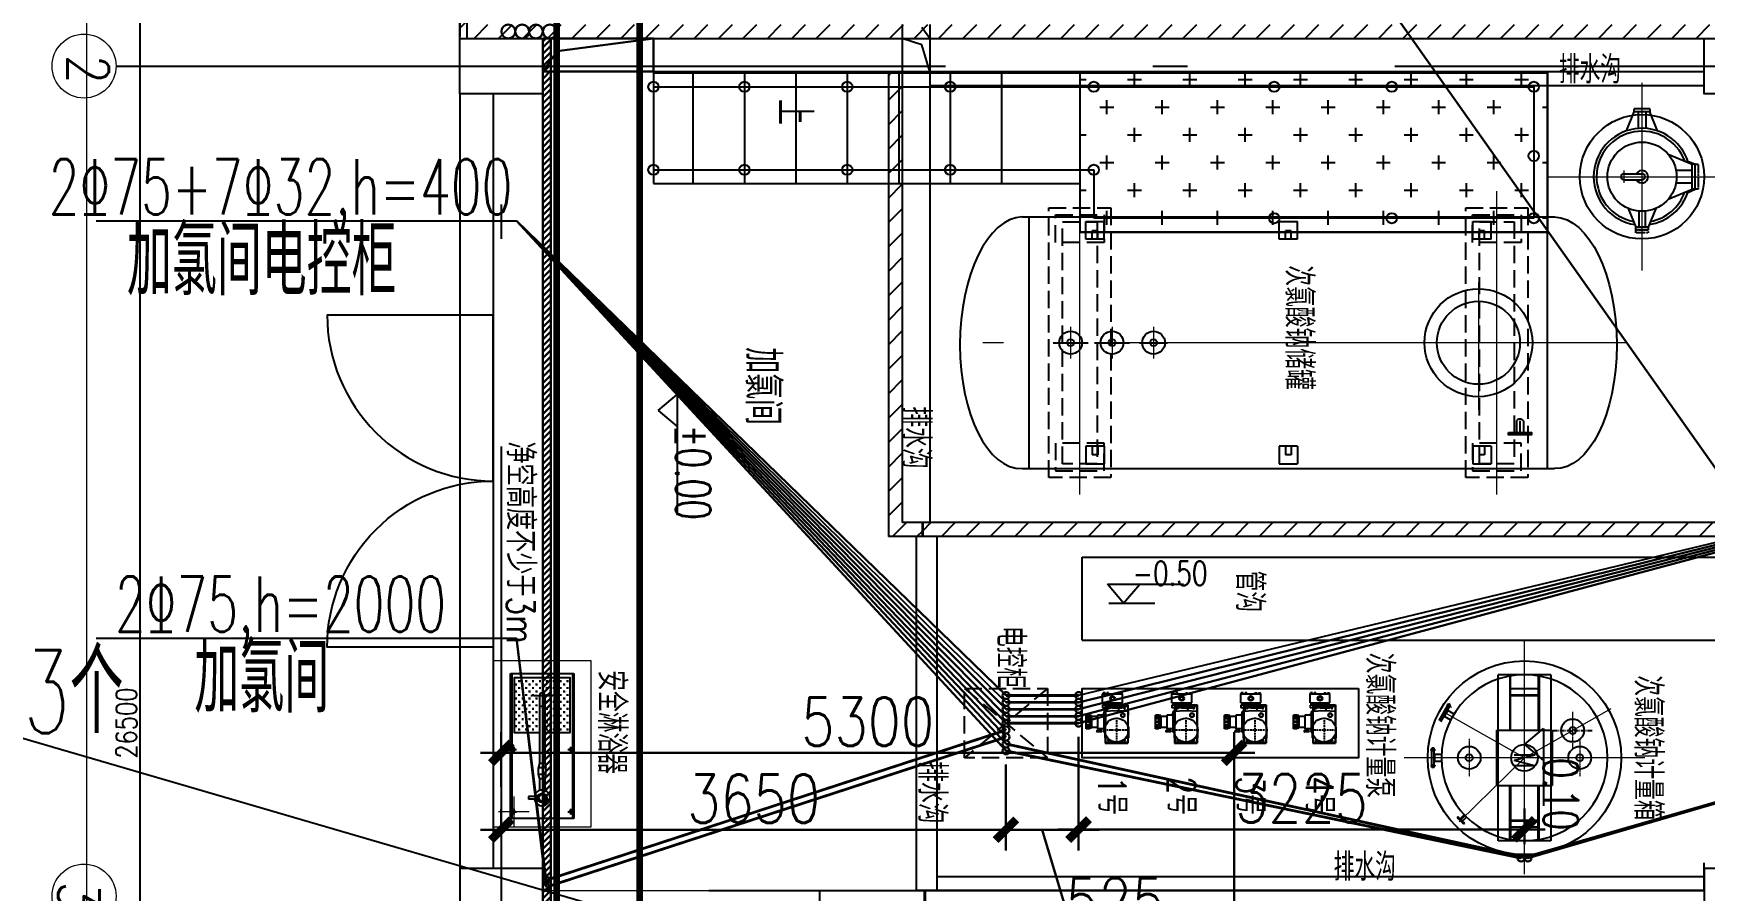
# Model space of a CAD drawing. Header units: millimetres. Extents: x -437359 to 106527, y -82378 to 117612.
# Drawn here: x -425885 to -413798, y 51649 to 57844 of the extents above; entities that cross this region are included whole.
import ezdxf
from ezdxf.enums import TextEntityAlignment as Align

# ---------------------------------------------------------------- set-up
doc = ezdxf.new("R2010")
doc.units = ezdxf.units.MM
for name, pattern in [('ACAD_ISO04W100', [30, 24, -3, 0, -3]), ('ACAD_ISO10W100', [18.5, 12, -3, 0.5, -3]), ('BORDER', [1.75, 0.5, -0.25, 0.5, -0.25, 0, -0.25]), ('CENTER', [50.8, 31.75, -6.35, 6.35, -6.35]), ('DASH', [0.35, 0.25, -0.1]), ('DASHEDX2', [38.1, 25.4, -12.7])]:
    doc.linetypes.add(name, pattern=pattern)
doc.layers.get('0').update_dxf_attribs({"color": 8})
doc.layers.get('Defpoints').update_dxf_attribs({"color": 8})
for name, color, linetype in [('01', 8, 'Continuous'), ('AXIS', 8, 'CENTER'), ('DIM-1', 8, 'Continuous'), ('DIM_SYMB', 8, 'Continuous'), ('EQUIPMENT', 8, 'Continuous'), ('NEW', 8, 'Continuous'), ('Z-编号', 8, 'Continuous'), ('ZXX', 8, 'CENTER'), ('图层1', 8, 'Continuous'), ('图层2', 8, 'ACAD_ISO10W100'), ('栏杆平台', 8, 'Continuous'), ('桥架标注', 8, 'Continuous'), ('生活水', 8, 'BORDER'), ('设备', 8, 'Continuous')]:
    doc.layers.add(name, color=color, linetype=linetype)
for name, color, linetype, lineweight in [('road_mr', 8, 'Continuous', 0), ('中心线', 8, 'ACAD_ISO10W100', 5), ('电缆通道', 8, 'Continuous', 30)]:
    doc.layers.add(name, color=color, linetype=linetype, lineweight=lineweight)
doc.styles.add('geditxt1', font='geditxt.shx', dxfattribs={"width": 0.65, "bigfont": 'hzfs_1.shx'})
doc.styles.add('HZ', font='geditxt.shx', dxfattribs={"width": 0.8, "bigfont": 'hzfs_1.shx'})
doc.styles.add('ROMANT', font='geditxt.shx', dxfattribs={"width": 0.75, "height": 300, "bigfont": 'hzfs_1.shx'})
doc.styles.get("Standard").update_dxf_attribs({"font": 'geditxt.shx', "bigfont": 'hzfs_1.shx'})
doc.styles.add('STYLE1', font='geditxt.shx', dxfattribs={"width": 0.7, "bigfont": 'hzfs_1.shx'})
doc.dimstyles.new('DIM50', dxfattribs={"dimscale": 50, "dimtxt": 3, "dimasz": 1.5, "dimexe": 1, "dimexo": 1, "dimgap": 0.5, "dimtad": 1, "dimdec": 0, "dimzin": 12, "dimdsep": 46, "dimtxsty": 'HZ', "dimblk": 'ARCHTICK', "dimcen": 0, "dimdle": 1, "dimclrd": 256, "dimclre": 256, "dimclrt": 256, "dimadec": 0, "dimazin": 0, "dimtfac": 0.875, "dimtdec": 0, "dimtix": 1, "dimtmove": 2, "dimatfit": 3, "dimfxl": 0, "dimtolj": 1, "dimtzin": 12, "dimarcsym": 0})
doc.dimstyles.new('yk1.50', dxfattribs={"dimtxt": 350, "dimasz": 150, "dimexe": 150, "dimexo": 100, "dimgap": 50, "dimtad": 1, "dimdec": 0, "dimdsep": 46, "dimtxsty": 'HZ', "dimblk": 'ARCHTICK', "dimcen": 2.5, "dimdle": 150, "dimclrd": 256, "dimclre": 256, "dimclrt": 256, "dimadec": 0, "dimazin": 0, "dimtfac": 1, "dimtdec": 0, "dimtmove": 1, "dimatfit": 3, "dimfxl": 0, "dimlwd": -1, "dimlwe": -1, "dimarcsym": 0})
pattern_1 = [(45, (-558971.28, 571810.9), (-88.388348, 88.388348), [])]

# ---------------------------------------------------------------- blocks, each defined once
blk = doc.blocks.new('A$C4C8700A3')
at = {"color": 2, "linetype": 'Continuous'}
for p, q in [((-163, 190), (-91, 364)), ((-113, 331), (-91, 384)), ((91, 385), (-91, 385)), ((-91, 385), (-91, 364)), ((91, 364), (-91, 364)), ((-46, 364), (-46, 245)), ((46, 364), (46, 245)), ((91, 385), (91, 364)), ((113, 331), (91, 384)), ((163, 190), (91, 364)), ((-490, 56), (-490, -56)), ((-490, 56), (-469, 56)), ((-331, 113), (-469, 56)), ((-469, 56), (-469, -56)), ((-469, 28), (-349, 28)), ((-22, -129), (-22, 0)), ((22, -129), (22, 0)), ((229, 100), (364, 45)), ((249, 22), (364, 22)), ((364, 45), (364, -45)), ((364, 45), (385, 45)), ((385, 45), (385, -45)), ((-469, -56), (-490, -56)), ((-469, -28), (-349, -28)), ((-331, -113), (-469, -56)), ((229, -100), (364, -45)), ((249, -22), (364, -22)), ((385, -45), (364, -45))]:
    blk.add_line(p, q, dxfattribs=at)
blk.add_circle((0, 0), 250, dxfattribs=at)
for centre, radius, start, end in [((0, 0), 350, 107.1435, 351.4269), ((0, 0), 329, 110.2309, 349.2071), ((0, 0), 350, 8.5731, 72.8565), ((0, 0), 329, 10.7929, 69.7691), ((0, 0), 44.8, 300, 240), ((0, 0), 22.4, 0, 180), ((0, -129), 22.4, 180, 0)]:
    blk.add_arc(centre, radius, start, end, dxfattribs=at)
at = {"layer": '中心线', "linetype": 'CENTER', "lineweight": 9, "ltscale": 200}
blk.add_line((45, -129), (-45, -129), dxfattribs=at)
at = {"layer": '生活水'}
for points in [[(91, 406), (91, 385), (-91, 385), (-91, 406)], [(385, 45), (406, 45), (406, -45), (385, -45)]]:
    blk.add_lwpolyline(points, close=True, dxfattribs=at)
blk = doc.blocks.new('A$C74BD5D1D')
at = {"ltscale": 10}
for centre, radius in [((-197, 348), 82.5), ((-197, 348), 25), ((0, 400), 82.5), ((0, 400), 25), ((0, -400), 82.5), ((0, -400), 25)]:
    blk.add_circle(centre, radius, dxfattribs=at)
at = {"layer": 'DIM-1', "color": 1, "linetype": 'CENTER'}
blk.add_line((-197, 207), (-197, 489), dxfattribs=at)
at = {"layer": '中心线', "linetype": 'CENTER', "lineweight": 9, "ltscale": 100}
for q in [(-356, 628), (-332, -587), (464, -472)]:
    blk.add_line((0, 0), q, dxfattribs=at)
at = {"layer": '中心线', "color": 1, "linetype": 'ACAD_ISO04W100', "ltscale": 0.5}
for p, q in [((-136, 400), (136, 400)), ((-333, 348), (-61, 348)), ((541, 0), (259, 0)), ((-136, -400), (136, -400)), ((439, -487), (426, -473)), ((480, -446), (466, -432)), ((-386, -563), (-366, -529)), ((-58, -681), (-58, -642)), ((57, -679), (57, -640))]:
    blk.add_line(p, q, dxfattribs=at)
at = {"layer": '设备', "color": 5}
for p, q in [((-600, 190), (600, 190)), ((-600, 190), (-600, -190)), ((-200, 200), (200, 200)), ((-200, -200), (-200, 200)), ((200, -200), (200, 200)), ((600, 190), (600, -190)), ((-600, 106), (-200, 106)), ((-600, 100), (-200, 100)), ((-500, -100), (-500, 100)), ((-456, -100), (-456, 100)), ((-450, -100), (-450, 100)), ((600, 106), (200, 106)), ((600, 100), (200, 100)), ((450, -100), (450, 100)), ((456, -100), (456, 100)), ((500, -100), (500, 100)), ((-200, -100), (-600, -100)), ((-600, -106), (-200, -106)), ((-450, -100), (-456, -100)), ((200, -100), (600, -100)), ((600, -106), (200, -106)), ((450, -100), (456, -100)), ((600, -190), (-600, -190)), ((200, -200), (-200, -200))]:
    blk.add_line(p, q, dxfattribs=at)
at = {"layer": '设备'}
for p, q in [((442, -466), (412, -436)), ((475, -433), (426, -482)), ((426, -482), (431, -488)), ((434, -485), (428, -480)), ((459, -449), (430, -419)), ((481, -438), (431, -488)), ((438, -482), (432, -476)), ((474, -445), (469, -439)), ((478, -441), (473, -435)), ((475, -433), (481, -438)), ((-383, -534), (-391, -548)), ((-270, -618), (-391, -548)), ((-385, -551), (-377, -537)), ((-262, -604), (-383, -534)), ((-376, -557), (-368, -543)), ((-344, -556), (-317, -510)), ((-301, -581), (-274, -535)), ((-286, -609), (-278, -595)), ((-25, -654), (-25, -600)), ((25, -654), (25, -600)), ((-70, -654), (-70, -670)), ((70, -654), (-70, -654)), ((70, -670), (-70, -670)), ((-63, -670), (-63, -654)), ((-52, -670), (-52, -654)), ((52, -670), (52, -654)), ((63, -670), (63, -654)), ((70, -654), (70, -670))]:
    blk.add_line(p, q, dxfattribs=at)
at = {"layer": '设备', "color": 7, "linetype": 'DASHEDX2', "ltscale": 0.25}
for p, q in [((440, -465), (458, -447)), ((-342, -553), (-299, -578)), ((-25, -650), (25, -650))]:
    blk.add_line(p, q, dxfattribs=at)
at = {"layer": '设备'}
blk.add_circle((0, 0), 96.3, dxfattribs=at)
at = {"layer": '设备', "ltscale": 0.5}
for start, end in [(0, 180), (180, 0)]:
    blk.add_arc((0, 0), 600, start, end, dxfattribs=at)
at = {"layer": '设备', "width": 0.75}
blk.add_text('M', height=150, dxfattribs=at).set_placement((-39, -75))
blk = doc.blocks.new('A$C503B69DA')
for p, q in [((-269, 26), (-269, 40)), ((-262, 40), (-269, 40)), ((-262, 36), (-269, 36)), ((-262, 30), (-269, 30)), ((-262, 26), (-269, 26)), ((-262, 13), (-269, 13)), ((-269, 0), (-269, 13)), ((-262, 9), (-269, 9)), ((-262, 3), (-269, 3)), ((-262, -101), (-262, 43)), ((-196, 43), (-262, 43)), ((-196, -101), (-196, 43)), ((-196, 36), (-182, 36)), ((-196, 28), (-182, 28)), ((-196, 23), (-182, 23)), ((-196, 9), (-182, 9)), ((-196, 4), (-182, 4)), ((-179, 43), (-179, -101)), ((-179, 43), (-162, 43)), ((-174, -75), (-174, 75)), ((-169, 80), (-33, 80)), ((-166, 57), (-150, 57)), ((-158, -29), (-162, 43)), ((-158, 80), (-33, 80)), ((-158, 49), (-158, 65)), ((-135, 85), (-140, 0)), ((-140, 0), (-135, -89)), ((-108, 85), (-135, 85)), ((16, 85), (55, 85)), ((33, 80), (82, 80)), ((33, 80), (71, 80)), ((55, 67), (55, 85)), ((79, 57), (63, 57)), ((71, 49), (71, 65)), ((87, -75), (87, 75)), ((-262, 0), (-269, 0)), ((-269, -58), (-269, -71)), ((-262, -58), (-269, -58)), ((-262, -61), (-269, -61)), ((-262, -67), (-269, -67)), ((-262, -71), (-269, -71)), ((-262, -84), (-269, -84)), ((-269, -84), (-269, -98)), ((-262, -88), (-269, -88)), ((-262, -94), (-269, -94)), ((-262, -98), (-269, -98)), ((-196, -101), (-262, -101)), ((-196, -62), (-182, -62)), ((-196, -67), (-182, -67)), ((-196, -81), (-182, -81)), ((-196, -86), (-179, -86)), ((-196, -94), (-179, -94)), ((-179, -101), (-162, -101)), ((-169, -80), (-33, -80)), ((-158, -29), (-162, -101)), ((16, -87), (-135, -87)), ((14, -91), (-133, -91)), ((-119, -95), (-119, -91)), ((-104, -95), (-119, -95)), ((-115, -95), (-115, -91)), ((-109, -95), (-109, -138)), ((-107, -95), (-107, -91)), ((-104, -91), (-104, -95)), ((-15, -91), (-15, -95)), ((-15, -95), (0, -95)), ((-11, -95), (-11, -91)), ((-10, -95), (-10, -138)), ((-4, -95), (-4, -91)), ((-3, -116), (-3, -136)), ((-3, -116), (4, -116)), ((0, -95), (0, -91)), ((4, -110), (4, -142)), ((6, -108), (10, -108)), ((12, -110), (12, -142)), ((16, -85), (55, -85)), ((16, -85), (16, -89)), ((33, -80), (82, -80)), ((55, -67), (55, -85)), ((79, -57), (63, -57)), ((71, -49), (71, -65)), ((-109, -138), (-10, -138)), ((-109, -194), (-109, -220)), ((-109, -194), (-10, -194)), ((-10, -220), (-109, -220)), ((-105, -181), (-14, -181)), ((-105, -181), (-105, -194)), ((-104, -194), (-104, -220)), ((-99, -138), (-99, -181)), ((-99, -194), (-99, -220)), ((-95, -181), (-95, -187)), ((-86, -194), (-86, -220)), ((-83, -181), (-83, -190)), ((-81, -194), (-81, -220)), ((-71, -181), (-71, -187)), ((-62, -194), (-62, -220)), ((-59, -181), (-59, -190)), ((-57, -194), (-57, -220)), ((-47, -181), (-47, -187)), ((-38, -194), (-38, -220)), ((-35, -181), (-35, -190)), ((-33, -194), (-33, -220)), ((-23, -181), (-23, -187)), ((-20, -194), (-20, -220)), ((-19, -138), (-19, -181)), ((-15, -194), (-15, -220)), ((-14, -181), (-14, -194)), ((-10, -121), (-3, -121)), ((-10, -131), (-3, -131)), ((-10, -194), (-10, -220)), ((-3, -136), (4, -136)), ((6, -144), (10, -144))]:
    blk.add_line(p, q)
blk.add_lwpolyline([(-108, 59), (-118, 55), (-122, 45), (-118, 35), (-108, 31), (-98, 35), (-94, 45), (-98, 55)], close=True)
for centre, radius in [((-158, 57), 4.5), ((-108, 45), 14), ((0, 0), 86.5), ((71, 57), 4.5), ((-229, -29), 17.5), ((-229, -29), 12.5), ((-158, -57), 4.5), ((71, -57), 4.5)]:
    blk.add_circle(centre, radius)
for centre, radius, start, end in [((-169, 75), 5, 90, 180), ((-108, 80), 5, 0, 90), ((82, 75), 5, 0, 90), ((-169, -75), 5, 180, 270), ((-133, -89), 2, 183.1589, 270), ((6, -110), 2, 90, 180), ((10, -110), 2, 0, 90), ((14, -89), 2, 270, 0), ((82, -75), 5, 270, 0), ((6, -142), 2, 180, 270), ((10, -142), 2, 270, 0)]:
    blk.add_arc(centre, radius, start, end)
blk.add_open_spline([(-161, 17), (-158, 16), (-151, 13), (-144, 13), (-139, 14)], degree=3, knots=[0, 0, 0, 0, 8.139741, 22.16526, 22.16526, 22.16526, 22.16526])
blk.add_spline([(-161, -75), (-153, -72), (-136, -73)], degree=3)
at = {"layer": '图层1'}
for p, q in [((-182, 82), (94, 82)), ((-182, -82), (-182, 82)), ((-179, -82), (-179, 82)), ((92, -82), (92, 82)), ((94, -82), (94, 82)), ((-182, -82), (94, -82))]:
    blk.add_line(p, q, dxfattribs=at)
at = {"layer": '图层2'}
for p, q in [((-91, 0), (91, 0)), ((0, 88), (0, -88))]:
    blk.add_line(p, q, dxfattribs=at)
blk = doc.blocks.new('A$C20505FED')
at = {"layer": '中心线', "ltscale": 300}
for p, q in [((-3016, -1096), (-3016, 1096)), ((0, -1096), (0, 1096)), ((-133, 438), (-133, -484)), ((932, 0), (-3988, 0)), ((-3083, 114), (-3083, -114)), ((-2783, 114), (-2783, -114)), ((-2483, 114), (-2483, -114))]:
    blk.add_line(p, q, dxfattribs=at)
at = {"layer": '设备'}
for p, q in [((-3433, 910), (417, 910)), ((-3383, -910), (-3383, 910)), ((-2973, 876), (-2841, 876)), ((-2973, 748), (-2973, 876)), ((-2841, 748), (-2841, 876)), ((-1574, 876), (-1442, 876)), ((-1574, 748), (-1574, 876)), ((-1442, 748), (-1442, 876)), ((-174, 876), (-42, 876)), ((-174, 748), (-174, 876)), ((-42, 748), (-42, 876)), ((367, -910), (367, 910)), ((-2841, 748), (-2973, 748)), ((-2887, 810), (-2927, 810)), ((-2927, 748), (-2927, 810)), ((-2887, 748), (-2887, 810)), ((-1442, 748), (-1574, 748)), ((-1488, 810), (-1528, 810)), ((-1528, 748), (-1528, 810)), ((-1488, 748), (-1488, 810)), ((-42, 748), (-174, 748)), ((-88, 810), (-128, 810)), ((-128, 748), (-128, 810)), ((-88, 748), (-88, 810)), ((-3209, 0), (-2957, 0)), ((-2909, 0), (-2657, 0)), ((-2584, 0), (-2381, 0)), ((142, -565), (142, -650)), ((167, -565), (167, -650)), ((192, -565), (192, -650)), ((-2841, -748), (-2973, -748)), ((-2973, -748), (-2973, -876)), ((-2927, -748), (-2927, -810)), ((-2887, -810), (-2927, -810)), ((-2887, -748), (-2887, -810)), ((-2841, -748), (-2841, -876)), ((-1442, -748), (-1574, -748)), ((-1574, -748), (-1574, -876)), ((-1528, -748), (-1528, -810)), ((-1488, -810), (-1528, -810)), ((-1488, -748), (-1488, -810)), ((-1442, -748), (-1442, -876)), ((-42, -748), (-174, -748)), ((-174, -748), (-174, -876)), ((-128, -748), (-128, -810)), ((-88, -810), (-128, -810)), ((-88, -748), (-88, -810)), ((-42, -748), (-42, -876)), ((-3433, -910), (417, -910)), ((-2973, -876), (-2841, -876)), ((-1574, -876), (-1442, -876)), ((-174, -876), (-42, -876))]:
    blk.add_line(p, q, dxfattribs=at)
at = {"layer": '设备', "linetype": 'DASH', "ltscale": 500}
for points in [[(-3241, 975), (-2791, 975), (-2791, -975), (-3241, -975)], [(-225, 975), (225, 975), (225, -975), (-225, -975)], [(-3191, 925), (-2841, 925), (-2841, 725), (-3191, 725)], [(-3141, 875), (-2891, 875), (-2891, -875), (-3141, -875)], [(-175, 925), (175, 925), (175, 725), (-175, 725)], [(-125, 875), (125, 875), (125, -875), (-125, -875)], [(-125, 875), (125, 875), (125, -875), (-125, -875)], [(-3191, -925), (-2841, -925), (-2841, -725), (-3191, -725)], [(-175, -925), (175, -925), (175, -725), (-175, -725)]]:
    blk.add_lwpolyline(points, close=True, dxfattribs=at)
at = {"layer": '设备'}
blk.add_lwpolyline([(85, -650), (250, -650), (250, -665), (85, -665)], close=True, dxfattribs=at)
for centre, radius in [((-133, 0), 390), ((-133, 0), 300), ((-3083, 0), 82.5), ((-3083, 0), 25), ((-2783, 0), 82.5), ((-2783, 0), 25), ((-2483, 0), 82.5), ((-2483, 0), 25)]:
    blk.add_circle(centre, radius, dxfattribs=at)
blk.add_arc((167, -584), 31.4, 37.1675, 142.8332, dxfattribs=at)
blk.add_ellipse((-3433, 0), major_axis=(10, 910), ratio=0.494452, start_param=0.022224, end_param=3.163816, dxfattribs=at)
at = {"layer": '设备', "extrusion": (0, 0, -1)}
blk.add_ellipse((417, 0), major_axis=(-10, 910), ratio=0.494452, start_param=0.022224, end_param=3.163816, dxfattribs=at)
blk = doc.blocks.new('_ArchTick')
at = {"color": 0, "linetype": 'ByBlock', "const_width": 0.4}
blk.add_lwpolyline([(-0.5, -0.5), (0.5, 0.5)], dxfattribs=at)
blk = doc.blocks.new('*D353')
at = {"lineweight": -2, "transparency": 16777216}
for p, q in [((-425113, 39559), (-425113, 66159)), ((-424417, 66109), (-425163, 66109)), ((-424303, 39609), (-425163, 39609))]:
    blk.add_line(p, q, dxfattribs=at)
at = {"layer": 'Defpoints', "color": 0, "transparency": 16777216}
for p in [(-425113, 66109), (-424367, 66109), (-424253, 39609)]:
    blk.add_point(p, dxfattribs=at)
at = {"lineweight": -2, "transparency": 16777216, "xscale": 75, "yscale": 75, "zscale": 75}
for p, rotation in [((-425113, 66109), 90), ((-425113, 39609), 270)]:
    blk.add_blockref('_ArchTick', p, dxfattribs=dict(at, rotation=rotation))
at = {"transparency": 16777216, "insert": (-425213, 52859), "char_height": 150, "attachment_point": 5, "rotation": 90, "style": 'HZ'}
blk.add_mtext('\\A1;26500', dxfattribs=at)
blk = doc.blocks.new('*D428')
at = {"layer": 'Defpoints', "color": 0, "transparency": 16777216}
for p in [(-418851, 52659), (-422501, 51995), (-418851, 52088)]:
    blk.add_point(p, dxfattribs=at)
at = {"layer": '电缆通道', "transparency": 16777216}
for p, q in [((-418851, 52559), (-418851, 51938)), ((-422501, 52095), (-422501, 52238)), ((-422651, 52088), (-418701, 52088))]:
    blk.add_line(p, q, dxfattribs=at)
at = {"layer": '电缆通道', "transparency": 16777216, "xscale": 150, "yscale": 150, "zscale": 150, "rotation": 180}
blk.add_blockref('_ArchTick', (-422501, 52088), dxfattribs=at)
at = {"layer": '电缆通道', "transparency": 16777216, "xscale": 150, "yscale": 150, "zscale": 150}
blk.add_blockref('_ArchTick', (-418851, 52088), dxfattribs=at)
at = {"layer": '电缆通道', "transparency": 16777216, "insert": (-420676, 52313), "char_height": 350, "attachment_point": 5, "style": 'HZ'}
blk.add_mtext('3650', dxfattribs=at)
blk = doc.blocks.new('*D429')
at = {"layer": 'Defpoints', "color": 0, "transparency": 16777216}
for p in [(-418326, 52859), (-418851, 52659), (-418326, 52088)]:
    blk.add_point(p, dxfattribs=at)
at = {"layer": '电缆通道', "transparency": 16777216}
for p, q in [((-418326, 52759), (-418326, 51938)), ((-418851, 52559), (-418851, 51938)), ((-419001, 52088), (-418176, 52088)), ((-418588, 52088), (-418363, 51338)), ((-418363, 51338), (-417759, 51338))]:
    blk.add_line(p, q, dxfattribs=at)
at = {"layer": '电缆通道', "transparency": 16777216, "xscale": 150, "yscale": 150, "zscale": 150, "rotation": 180}
blk.add_blockref('_ArchTick', (-418851, 52088), dxfattribs=at)
at = {"layer": '电缆通道', "transparency": 16777216, "xscale": 150, "yscale": 150, "zscale": 150}
blk.add_blockref('_ArchTick', (-418326, 52088), dxfattribs=at)
at = {"layer": '电缆通道', "transparency": 16777216, "insert": (-418061, 51563), "char_height": 350, "attachment_point": 5, "style": 'HZ'}
blk.add_mtext('525', dxfattribs=at)
blk = doc.blocks.new('*D430')
at = {"layer": 'Defpoints', "color": 0, "transparency": 16777216}
for p in [(-418326, 52859), (-415101, 52091), (-415101, 51885)]:
    blk.add_point(p, dxfattribs=at)
at = {"layer": '电缆通道', "transparency": 16777216}
for p, q in [((-418326, 52759), (-418326, 51941)), ((-415101, 51985), (-415101, 52241)), ((-418476, 52091), (-414951, 52091))]:
    blk.add_line(p, q, dxfattribs=at)
at = {"layer": '电缆通道', "transparency": 16777216, "xscale": 150, "yscale": 150, "zscale": 150, "rotation": 180}
blk.add_blockref('_ArchTick', (-418326, 52091), dxfattribs=at)
at = {"layer": '电缆通道', "transparency": 16777216, "xscale": 150, "yscale": 150, "zscale": 150}
blk.add_blockref('_ArchTick', (-415101, 52091), dxfattribs=at)
at = {"layer": '电缆通道', "transparency": 16777216, "insert": (-416713, 52316), "char_height": 350, "attachment_point": 5, "style": 'HZ'}
blk.add_mtext('3225', dxfattribs=at)
blk = doc.blocks.new('*D432')
at = {"layer": 'Defpoints', "color": 0, "transparency": 16777216}
for p in [(-417201, 52644), (-422501, 52298), (-417201, 43509)]:
    blk.add_point(p, dxfattribs=at)
at = {"layer": '电缆通道', "transparency": 16777216}
for p, q in [((-422501, 52398), (-422501, 52794)), ((-417201, 43609), (-417201, 52794)), ((-422651, 52644), (-417051, 52644))]:
    blk.add_line(p, q, dxfattribs=at)
at = {"layer": '电缆通道', "transparency": 16777216, "xscale": 150, "yscale": 150, "zscale": 150, "rotation": 180}
blk.add_blockref('_ArchTick', (-422501, 52644), dxfattribs=at)
at = {"layer": '电缆通道', "transparency": 16777216, "xscale": 150, "yscale": 150, "zscale": 150}
blk.add_blockref('_ArchTick', (-417201, 52644), dxfattribs=at)
at = {"layer": '电缆通道', "transparency": 16777216, "insert": (-419851, 52869), "char_height": 350, "attachment_point": 5, "style": 'HZ'}
blk.add_mtext('5300', dxfattribs=at)

msp = doc.modelspace()

# ---------------------------------------------------------------- hatches: boundary and pattern name
h = msp.add_hatch()
h.set_pattern_fill('ANSI31', color=256, scale=1000, style=0)
h.set_pattern_definition([(45, (-558971.28, 573310.9), (-88.388348, 88.388348), [])])
h.paths.add_polyline_path([(-413500.6, 57908.6), (-422500.6, 57908.6), (-422500.6, 57808.6), (-422200.6, 57808.6), (-413800.6, 57808.6), (-413500.6, 57808.6)])
h.paths.add_polyline_path([(-422500.6, 57908.6), (-422700.6, 57908.6), (-422700.6, 65858.6), (-422500.6, 65858.6), (-422500.6, 65958.6), (-422800.6, 65958.6), (-422800.6, 57808.6), (-422500.6, 57808.6)])
h.paths.add_polyline_path([(-413200.6, 65958.6), (-413500.6, 65958.6), (-413500.6, 65858.6), (-413300.6, 65858.6), (-413300.6, 57908.6), (-413500.6, 57908.6), (-413500.6, 57808.6), (-413200.6, 57808.6)])
h.paths.add_polyline_path([(-413500.6, 65958.6), (-422500.6, 65958.6), (-422500.6, 65858.6), (-413500.6, 65858.6)])
h = msp.add_hatch()
h.set_pattern_fill('ANSI31', color=256, scale=1000, style=0)
h.set_pattern_definition(pattern_1)
h.paths.add_polyline_path([(-419626.7, 57458.6), (-419626.7, 57558.6), (-419700.6, 57558.6), (-419700.6, 57458.6)])
h.paths.add_polyline_path([(-419600.6, 57458.6), (-419600.6, 57558.6), (-419626.7, 57558.6), (-419626.7, 57458.6)])
h.paths.add_polyline_path([(-419600.6, 56858.6), (-419600.6, 57458.6), (-419626.7, 57458.6), (-419626.7, 56858.6)])
h.paths.add_polyline_path([(-419626.7, 56858.6), (-419626.7, 57458.6), (-419700.6, 57458.6), (-419700.6, 56858.6)])
h.paths.add_polyline_path([(-419626.7, 56758.6), (-419626.7, 56858.6), (-419700.6, 56858.6), (-419700.6, 56758.6)])
h.paths.add_polyline_path([(-419600.6, 56758.6), (-419600.6, 56858.6), (-419626.7, 56858.6), (-419626.7, 56758.6)])
h.paths.add_polyline_path([(-419453.4, 54208.6), (-419453.4, 54308.6), (-419600.6, 54308.6), (-419600.6, 56758.6), (-419626.7, 56758.6), (-419700.6, 56758.6), (-419700.6, 54208.6)])
h = msp.add_hatch()
h.set_pattern_fill('ANSI31', color=256, scale=1000, style=0)
h.set_pattern_definition(pattern_1)
h.paths.add_polyline_path([(-419453.4, 54308.6), (-419453.4, 54208.6), (-413500.6, 54208.6), (-413500.6, 54308.6)])
h = msp.add_hatch()
h.set_pattern_fill('CROSS', color=256, scale=100, angle=-90, style=0)
h.set_pattern_definition([(270, (-422997.27, 96493.32), (-25, -25), [12.5, -37.5]), (180, (-422991.02, 96487.07), (-25, 25), [12.5, -37.5])])
h.paths.add_polyline_path([(-422225.1, 53058.6), (-422225.1, 52788.6), (-422405.6, 52788.6), (-422405.6, 53188.6), (-422005.6, 53188.6), (-422005.6, 52788.6), (-422186.1, 52788.6), (-422186.2, 53058.6, 1)])
at = {"layer": '栏杆平台'}
h = msp.add_hatch(dxfattribs=at)
h.set_pattern_fill('CROSS', color=256, scale=800, style=0)
h.set_pattern_definition([(360, (-558971.28, 573310.9), (200, 200), [100, -300]), (90, (-558921.28, 573260.9), (-200, 200), [100, -300])])
h.paths.add_polyline_path([(-414933.5, 56408.6), (-414933.5, 57558.6), (-418316.4, 57558.6), (-418316.4, 56408.6)])
at = {"layer": '电缆通道'}
h = msp.add_hatch(dxfattribs=at)
h.set_pattern_fill('ANSI31', color=256, scale=10, style=0)
h.set_pattern_definition([(45, (-151343.336, -8789.16), (-22.4506403, 22.4506403), [])])
h.paths.add_polyline_path([(-422200.6, 57808.6), (-422142.6, 57808.6), (-422142.6, 39408.6), (-422200.6, 39408.6)])

# ---------------------------------------------------------------- linework, layer by layer
for p, q in [((-422800.6, 57808.6), (-422800.6, 58258.6)), ((-419600.6, 57908.6), (-419600.6, 54308.6)), ((-419400.6, 57908.6), (-419400.6, 54308.6)), ((-422200.6, 57808.6), (-413800.6, 57808.6)), ((-419460.4, 57761.5), (-419600.6, 57808.6)), ((-419400.6, 57808.6), (-419460.4, 57887.7)), ((-419400.6, 57568.6), (-419460.4, 57761.5)), ((-422200.6, 57568.6), (-413800.6, 57568.6)), ((-419700.6, 57568.6), (-419700.6, 54208.6)), ((-419600.6, 57568.6), (-419600.6, 54308.6)), ((-419400.6, 57468.6), (-413800.6, 57468.6)), ((-422800.6, 57408.6), (-422800.6, 51808.6)), ((-422560.6, 57408.6), (-422560.6, 51808.6)), ((-413440.6, 54308.6), (-419600.6, 54308.6)), ((-413440.6, 54208.6), (-419700.6, 54208.6)), ((-419500.6, 54208.6), (-419500.6, 51648.6)), ((-419350.6, 54208.6), (-419350.6, 51648.6)), ((-418300.6, 54058.6), (-412500.6, 54058.6)), ((-418300.6, 53458.6), (-418300.6, 54058.6)), ((-418300.6, 53458.6), (-412500.6, 53458.6)), ((-422435.6, 52168.6), (-422435.6, 53218.6)), ((-422435.6, 53218.6), (-421975.6, 53218.6)), ((-422425.6, 53218.6), (-422425.6, 52168.6)), ((-421985.6, 53218.6), (-421985.6, 52168.6)), ((-421975.6, 53218.6), (-421975.6, 52168.6)), ((-422225.1, 53058.6), (-422225.1, 52568.5)), ((-422225.1, 52982.1), (-422186.2, 52982.1)), ((-422186.1, 53058.6), (-422186.1, 52568.5)), ((-422225.1, 52568.5), (-422232.9, 52537.3)), ((-422232.9, 52537.3), (-422178.4, 52537.3)), ((-422232.9, 52490.6), (-422232.9, 52537.3)), ((-422232.9, 52490.6), (-422232.9, 52531.8)), ((-422232.9, 52490.6), (-422178.4, 52490.6)), ((-422225.1, 52459.4), (-422232.9, 52490.6)), ((-422232.9, 52490.6), (-422178.4, 52490.6)), ((-422225.1, 52459.5), (-422232.9, 52490.6)), ((-422225.1, 52568.5), (-422229.7, 52550.3)), ((-422225.1, 52568.5), (-422186.2, 52568.5)), ((-422225.1, 52568.5), (-422186.2, 52568.5)), ((-422225.1, 52459.5), (-422186.2, 52459.5)), ((-422225.1, 52459.4), (-422225.1, 52372)), ((-422225.1, 52459.4), (-422186.2, 52459.4)), ((-422186.2, 52568.5), (-422178.4, 52537.3)), ((-422186.2, 52568.5), (-422178.4, 52537.4)), ((-422186.2, 52459.4), (-422178.4, 52490.6)), ((-422186.2, 52459.5), (-422178.4, 52490.6)), ((-422186.2, 52459.4), (-422186.2, 52372)), ((-422178.4, 52490.6), (-422178.4, 52537.4)), ((-422178.4, 52490.6), (-422178.4, 52537.3)), ((-422236.7, 52329.2), (-422305.2, 52329.2)), ((-422305.2, 52329.2), (-422305.2, 52308.1)), ((-422236.7, 52308.1), (-422305.2, 52308.1)), ((-421975.6, 52168.6), (-422435.6, 52168.6)), ((-422200.6, 51808.6), (-422200.6, 51408.6)), ((-413800.6, 51748.6), (-419350.6, 51748.6)), ((-413800.6, 51648.6), (-413800.6, 51848.6)), ((-421000.6, 51648.6), (-413800.6, 51648.6)), ((-420200.6, 51648.6), (-420200.6, 51408.6)), ((-413800.6, 51648.6), (-419500.6, 51648.6))]:
    msp.add_line(p, q)
at = {"lineweight": 0, "ltscale": 0.4}
for p, q in [((-421850.6, 53308.6), (-422560.6, 53308.6)), ((-421850.6, 52108.6), (-421850.6, 53308.6)), ((-422560.6, 52108.6), (-421850.6, 52108.6)), ((-422200.6, 51648.6), (-419500.6, 51648.6))]:
    msp.add_line(p, q, dxfattribs=at)
at = {"linetype": 'DASH', "ltscale": 500}
for p, q in [((-418550.6, 53108.6), (-419150.6, 52608.6)), ((-419150.6, 53108.6), (-418550.6, 52608.6))]:
    msp.add_line(p, q, dxfattribs=at)
for points in [[(-422800.6, 57808.6), (-422200.6, 57808.6), (-422200.6, 57408.6), (-422800.6, 57408.6)], [(-413800.6, 57808.6), (-413200.6, 57808.6), (-413200.6, 57408.6), (-413800.6, 57408.6)], [(-416300.6, 53108.6), (-416300.6, 52608.6), (-418300.6, 52608.6), (-418300.6, 53108.6)], [(-422800.6, 51408.6), (-422200.6, 51408.6), (-422200.6, 51808.6), (-422800.6, 51808.6)], [(-413800.6, 51408.6), (-413200.6, 51408.6), (-413200.6, 51808.6), (-413800.6, 51808.6)]]:
    msp.add_lwpolyline(points, close=True)
for points in [[(-422560.6, 54608.6), (-422560.6, 54608.6), (-422560.6, 55808.6), (-423760.6, 55808.6), (-423760.6, 55808.6, 0.4142136)], [(-422560.6, 54608.6), (-422560.6, 54608.6), (-422560.6, 53408.6), (-423760.6, 53408.6), (-423760.6, 53408.6, -0.4142136)]]:
    msp.add_lwpolyline(points, format="xyb", close=True)
at = {"const_width": 20}
for points in [[(-419453.4, 54208.6), (-419453.4, 54308.6)], [(-419438, 51408.6), (-419438, 51648.6)]]:
    msp.add_lwpolyline(points, dxfattribs=at)
msp.add_lwpolyline([(-422225.1, 52788.6), (-422405.6, 52788.6), (-422405.6, 53188.6), (-422005.6, 53188.6), (-422005.6, 52788.6), (-422186.1, 52788.6)])
at = {"linetype": 'DASH', "ltscale": 500}
msp.add_lwpolyline([(-418550.6, 53108.6), (-418550.6, 52608.6), (-419150.6, 52608.6), (-419150.6, 53108.6)], close=True, dxfattribs=at)
for centre, radius in [((-414250.6, 56808.6), 450), ((-415100.6, 52608.6), 700), ((-422410.6, 52668.4), 8), ((-422000.6, 52668.4), 8), ((-422205.7, 52318.6), 32.8), ((-422205.6, 52318.6), 32.8), ((-422205.7, 52318.6), 23.9), ((-422205.6, 52318.6), 23.9), ((-422410.6, 52218.6), 8), ((-422000.6, 52218.6), 8)]:
    msp.add_circle(centre, radius)
for centre, radius, start, end in [((-422205.6, 53058.6), 19.4, 0, 180), ((-422205.7, 52318.6), 56.8, 190.69091, 169.30909), ((-422205.6, 52318.6), 56.8, 190.69091, 169.30909)]:
    msp.add_arc(centre, radius, start, end)
at = {"layer": '01', "color": 2}
msp.add_line((-418107.3, 53724.9), (-417775.2, 53724.9), dxfattribs=at)
at = {"layer": 'AXIS', "linetype": 'CENTER', "ltscale": 0.25}
msp.add_line((-422288.5, 53058.6), (-422122.7, 53058.6), dxfattribs=at)
at = {"layer": 'AXIS', "linetype": 'CENTER', "lineweight": 0, "ltscale": 0.4}
for p, q in [((-422300.6, 52218.6), (-422520.6, 52218.6)), ((-422410.6, 52328.6), (-422410.6, 52108.6))]:
    msp.add_line(p, q, dxfattribs=at)
at = {"layer": 'DIM_SYMB'}
for p, q in [((-421367.3, 55118.2), (-421229, 55234.5)), ((-421367.3, 55118.2), (-421229, 55001.9)), ((-421229, 55234.5), (-421229, 54362.9)), ((-417999.9, 53724.9), (-418116.2, 53863.2)), ((-418116.2, 53863.2), (-417567.8, 53863.2)), ((-417999.9, 53724.9), (-417883.6, 53863.2)), ((-415100.6, 52704.9), (-414962.3, 52821.2)), ((-415100.6, 52704.9), (-414962.3, 52588.6)), ((-414962.3, 52821.2), (-414962.3, 52260.9))]:
    msp.add_line(p, q, dxfattribs=at)
at = {"layer": 'road_mr'}
msp.add_lwpolyline([(-425500.7, 68158.6), (-425500.7, -3841.4)], dxfattribs=at)
at = {"layer": 'Z-编号', "lineweight": 9}
for centre in [(-425519.3, 57608.6), (-425519.3, 51608.6)]:
    msp.add_circle(centre, 231.3, dxfattribs=at)
at = {"layer": 'ZXX', "ltscale": 5}
msp.add_line((-422800.6, 66108.6), (-422800.6, 57808.6), dxfattribs=at)
at = {"layer": '中心线', "color": 1, "lineweight": -2, "ltscale": 500}
for p, q in [((-422500.6, 39608.6), (-422500.6, 67122.2)), ((-425288, 57608.6), (-413200.6, 57608.6))]:
    msp.add_line(p, q, dxfattribs=at)
at = {"layer": '中心线', "ltscale": 300}
for p, q in [((-414250.6, 56130.6), (-414250.6, 57486.7)), ((-414928.7, 56808.6), (-413572.6, 56808.6))]:
    msp.add_line(p, q, dxfattribs=at)
at = {"layer": '中心线', "linetype": 'CENTER', "lineweight": 9, "ltscale": 100}
for p, q in [((-415100.6, 51766.2), (-415100.6, 53451)), ((-414229.5, 52608.6), (-415971.8, 52608.6))]:
    msp.add_line(p, q, dxfattribs=at)
at = {"layer": '图层1', "ltscale": 5}
for p, q in [((-422430.6, 52668.4), (-422390.6, 52668.4)), ((-422410.6, 52688.4), (-422410.6, 52648.4)), ((-422020.6, 52668.4), (-421980.6, 52668.4)), ((-422000.6, 52688.4), (-422000.6, 52648.4)), ((-422430.6, 52218.6), (-422390.6, 52218.6)), ((-422410.6, 52238.6), (-422410.6, 52198.6)), ((-422020.6, 52218.6), (-421980.6, 52218.6)), ((-422000.6, 52238.6), (-422000.6, 52198.6))]:
    msp.add_line(p, q, dxfattribs=at)
at = {"layer": '图层2'}
for p, q in [((-422236.7, 52329.2), (-422305.3, 52329.2)), ((-422236.7, 52308.1), (-422305.3, 52308.1))]:
    msp.add_line(p, q, dxfattribs=at)
at = {"layer": '栏杆平台'}
for p, q in [((-422750.6, 64496.1), (-422750.6, 57808.6)), ((-421400.7, 57558.6), (-414933.5, 57558.6)), ((-421400.7, 57558.6), (-421400.7, 56758.6)), ((-421114.7, 57558.6), (-421114.7, 56758.6)), ((-420742.7, 57558.6), (-420742.7, 56758.6)), ((-420370.7, 57558.6), (-420370.7, 56758.6)), ((-419998.7, 57558.6), (-419998.7, 56758.6)), ((-419626.7, 57558.6), (-419626.7, 56758.6)), ((-419254.7, 57558.6), (-419254.7, 56758.6)), ((-418882.7, 57558.6), (-418882.7, 56758.6)), ((-418316.4, 57558.6), (-418316.4, 56408.6)), ((-414933.5, 57558.6), (-414933.5, 56408.6)), ((-421400.7, 57458.6), (-415033.5, 57458.6)), ((-415033.5, 57458.6), (-415033.5, 56508.6)), ((-421400.7, 56858.6), (-418216.4, 56858.6)), ((-418216.4, 56858.6), (-418216.4, 56508.6)), ((-421400.7, 56758.6), (-418316.4, 56758.6)), ((-415033.5, 56508.6), (-418216.4, 56508.6)), ((-414933.5, 56408.6), (-418316.4, 56408.6))]:
    msp.add_line(p, q, dxfattribs=at)
msp.add_lwpolyline([(-414933.5, 56408.6), (-414933.5, 57558.6), (-418316.4, 57558.6), (-418316.4, 56408.6)], close=True, dxfattribs=at)
msp.add_lwpolyline([(-420742.7, 57145.1, 0, 0, 0), (-420207.5, 57145.1, 80, 0, 0), (-419915.8, 57145.1, 0, 0, 0)], format="xyseb", dxfattribs=at)
for centre in [(-421400.7, 57458.6), (-420742.7, 57458.6), (-419998.7, 57458.6), (-419254.7, 57458.6), (-418216.4, 57458.6), (-416910.7, 57458.6), (-416060.7, 57458.6), (-415033.5, 57458.6), (-415033.5, 56958.6), (-421400.7, 56858.6), (-420742.7, 56858.6), (-419998.7, 56858.6), (-419254.7, 56858.6), (-418216.4, 56858.6), (-416910.7, 56508.6), (-416060.7, 56508.6), (-415033.5, 56508.6)]:
    msp.add_circle(centre, 37.5, dxfattribs=at)
at = {"layer": '桥架标注', "color": 3}
for p, q in [((-425431.1, 56489.9, -28535.1), (-422392.2, 56489.9)), ((-422392.2, 56489.9), (-418850.6, 53008.6)), ((-411154, 54780.7, -28535.1), (-418325.6, 53058.6)), ((-425431.1, 53473.4, -28535.1), (-422392.2, 53473.4)), ((-411154, 53024.5, -28535.1), (-415125.6, 51883.6))]:
    msp.add_line(p, q, dxfattribs=at)
msp.add_lwpolyline([(-426020, 52766), (-421699.3, 51507.8)], dxfattribs=at)
at = {"layer": '电缆通道'}
for p, q in [((-437359.2, 88125.2), (-353259.2, -30774.8)), ((-422200.6, 57808.6), (-422200.6, 39408.6)), ((-422142.6, 57808.6), (-422142.6, 39408.6)), ((-422096.8, 57716.7), (-421400.6, 57808.6)), ((-422200.6, 57568.6), (-422096.8, 57716.7)), ((-422392.2, 56489.9), (-418850.6, 53058.6)), ((-422392.2, 56489.9), (-418850.6, 52958.6)), ((-418850.6, 52908.6), (-422392.2, 56489.9)), ((-422392.2, 56489.9), (-418850.6, 52858.6)), ((-418850.6, 52808.6), (-422392.2, 56489.9)), ((-422392.2, 56489.9), (-418850.6, 52758.6)), ((-418850.6, 52708.6), (-422392.2, 56489.9)), ((-422392.2, 56489.9), (-418850.6, 52658.6)), ((-411154, 54780.7, -28535.1), (-418325.6, 53008.6)), ((-418325.6, 52958.6), (-411154, 54780.7, -28535.1)), ((-411154, 54780.7, -28535.1), (-418325.6, 52908.6)), ((-418325.6, 52858.6), (-411154, 54780.7, -28535.1)), ((-422392.2, 53473.4), (-422175.6, 51723.6)), ((-422392.2, 53473.4), (-422175.6, 51673.6)), ((-411154, 53024.5, -28535.1), (-415075.6, 51883.6))]:
    msp.add_line(p, q, dxfattribs=at)
at = {"layer": '电缆通道', "const_width": 50}
for points in [[(-422100.6, 39408.6), (-422100.6, 58008.6)], [(-421500.6, 39408.6), (-421500.6, 58008.6)]]:
    msp.add_lwpolyline(points, dxfattribs=at)
at = {"layer": '电缆通道'}
for points in [[(-422200.6, 57808.6), (-421400.6, 57808.6), (-421400.6, 57568.6), (-422200.6, 57568.6)], [(-422200.6, 57808.6), (-422142.6, 57808.6), (-422142.6, 39408.6), (-422200.6, 39408.6)]]:
    msp.add_lwpolyline(points, close=True, dxfattribs=at)
at = {"layer": '电缆通道', "color": 1, "linetype": 'DASH', "ltscale": 500, "const_width": 20}
for points in [[(-418850.6, 53058.6), (-418325.6, 53058.6)], [(-418850.6, 53008.6), (-418325.6, 53008.6)], [(-418850.6, 52958.6), (-418325.6, 52958.6)], [(-418850.6, 52908.6), (-418325.6, 52908.6)], [(-418850.6, 52858.6), (-418325.6, 52858.6)], [(-422175.6, 51723.6), (-418850.6, 52808.6)], [(-418850.6, 52758.6), (-422175.6, 51673.6)], [(-418850.6, 52708.6), (-415075.6, 51883.6)], [(-418850.6, 52658.6), (-415125.6, 51883.6)]]:
    msp.add_lwpolyline(points, dxfattribs=at)
at = {"layer": '电缆通道'}
for centre, radius in [((-422450.5, 57858.6), 50), ((-422350.5, 57858.6), 50), ((-422250.8, 57858.6), 50), ((-422150.8, 57858.6), 50), ((-418850.6, 53058.6), 25), ((-418325.6, 53058.6), 25), ((-418850.6, 53008.6), 25), ((-418850.6, 52958.6), 25), ((-418325.6, 53008.6), 25), ((-418325.6, 52958.6), 25), ((-418850.6, 52908.6), 25), ((-418850.6, 52858.6), 25), ((-418850.6, 52808.6), 25), ((-418325.6, 52908.6), 25), ((-418325.6, 52858.6), 25), ((-418850.6, 52758.6), 25), ((-418850.6, 52708.6), 25), ((-418850.6, 52658.6), 25), ((-415125.6, 51883.6), 25), ((-415075.6, 51883.6), 25), ((-422175.6, 51723.6), 25), ((-422175.6, 51673.6), 25)]:
    msp.add_circle(centre, radius, dxfattribs=at)

# ---------------------------------------------------------------- block references
at = {"rotation": 270}
for name, p in [('A$C4C8700A3', (-414250.6, 56808.6)), ('A$C74BD5D1D', (-415100.6, 52608.6)), ('A$C503B69DA', (-418050.6, 52808.6)), ('A$C503B69DA', (-417550.6, 52808.6)), ('A$C503B69DA', (-417050.6, 52808.6)), ('A$C503B69DA', (-416550.6, 52808.6))]:
    msp.add_blockref(name, p, dxfattribs=at)
msp.add_blockref('A$C20505FED', (-415300.6, 55608.6))

# ---------------------------------------------------------------- texts
at = {"color": 0, "style": 'STYLE1'}
for s, height, width, p in [('次氯酸钠储罐', 200, 0.75, (-416830.4, 56168.4)), ('加氯间', 250, 0.75, (-420734.3, 55576.5)), ('%%P0.00', 250, 0.7, (-421238.4, 55016.8)), ('电控柜', 200, 0.75, (-418917.1, 53560.8)), ('次氯酸钠计量泵', 200, 0.75, (-416247.1, 53367.7)), ('安全淋浴器', 200, 0.75, (-421801.4, 53241.2)), ('次氯酸钠计量箱', 200, 0.75, (-414305.9, 53204.7)), ('0.10', 250, 0.7, (-414962.3, 52608.6)), ('1号', 200, 0.75, (-418183, 52473.8)), ('2号', 200, 0.75, (-417683, 52473.8)), ('3号', 200, 0.75, (-417183, 52473.8)), ('4号', 200, 0.75, (-416683, 52473.8))]:
    msp.add_text(s, height=height, rotation=270, dxfattribs=dict(at, width=width)).set_placement(p)
at = {"color": 0, "style": 'STYLE1', "width": 0.75}
msp.add_text('-0.50', height=175, dxfattribs=at).set_placement((-417933.3, 53854.3))
at = {"layer": 'EQUIPMENT', "lineweight": 9, "style": 'HZ', "width": 0.75}
for p in [(-414851.9, 57482.8), (-416480.9, 51719.3)]:
    msp.add_text('排水沟', height=200, dxfattribs=at).set_placement(p)
for s, p in [('排水沟', (-419600.6, 55148.7)), ('管沟', (-417186.9, 53961.3)), ('排水沟', (-419485, 52583.7))]:
    msp.add_text(s, height=200, rotation=270, dxfattribs=at).set_placement(p)
at = {"layer": 'NEW', "color": 3, "style": 'HZ', "width": 0.8}
msp.add_text('净空高度不少于3m', height=200, rotation=270, dxfattribs=at).set_placement((-422461.8, 54894.5))
at = {"layer": 'Z-编号', "lineweight": 9, "style": 'ROMANT', "width": 0.8}
for tag, p in [('2', (-425489, 57585.2)), ('3', (-425557.2, 51607.9))]:
    msp.add_attdef(tag, text='', height=300, rotation=270, dxfattribs=at).set_placement(p, align=Align.MIDDLE)
at = {"layer": '栏杆平台', "style": 'STYLE1', "width": 0.75}
msp.add_text('上', height=250, rotation=270, dxfattribs=at).set_placement((-420507.4, 57369.6))
at = {"layer": '桥架标注', "color": 2, "style": 'geditxt1', "width": 0.65}
for s, height, p in [('2%%13175+7%%13132,h=400', 400, (-424098, 56536.2, 148566.8)), ('加氯间电控柜', 500, (-424233.7, 55950.8, 148566.8)), ('2%%13175,h=2000', 400, (-424098, 53519.7, 148566.8)), ('加氯间', 500, (-424233.7, 52934.3, 148566.8))]:
    msp.add_text(s, height=height, dxfattribs=at).set_placement(p, align=Align.CENTER)
msp.add_text('墙体留孔800x700共3个', height=600, dxfattribs=at).set_placement((-430197, 52786, 753.5))

# ---------------------------------------------------------------- dimensions: what is measured, and where the dimension line sits
dim = msp.add_linear_dim(base=(-425112.7, 66108.6), p1=(-424253.1, 39608.6), p2=(-424366.8, 66108.6), angle=270, dimstyle='DIM50')
dim.commit()
dim.dimension.update_dxf_attribs({"geometry": '*D353', "text_midpoint": (-425212.7, 52858.6)})
at = {"layer": '电缆通道'}
for base, p1, p2, picture, middle in [((-417200.9, 52643.7), (-422500.6, 52297.7), (-417200.9, 43508.5), '*D432', (-419850.8, 52868.7)), ((-418325.6, 52088.1), (-418850.6, 52658.6), (-418325.6, 52858.6), '*D429', (-418313.1, 51563.1)), ((-415100.7, 52091.1), (-418325.6, 52858.6), (-415100.7, 51885.3), '*D430', (-416713.2, 52316.1)), ((-418850.6, 52088.1), (-422500.6, 51994.8), (-418850.6, 52658.6), '*D428', (-420675.6, 52313.1))]:
    dim = msp.add_linear_dim(base=base, p1=p1, p2=p2, dimstyle='yk1.50', override={"dimfxl": 0, "dimarcsym": 1}, dxfattribs=at)
    dim.commit()
    dim.dimension.update_dxf_attribs({"geometry": picture, "text_midpoint": middle})

doc.saveas('drawing.dxf')
